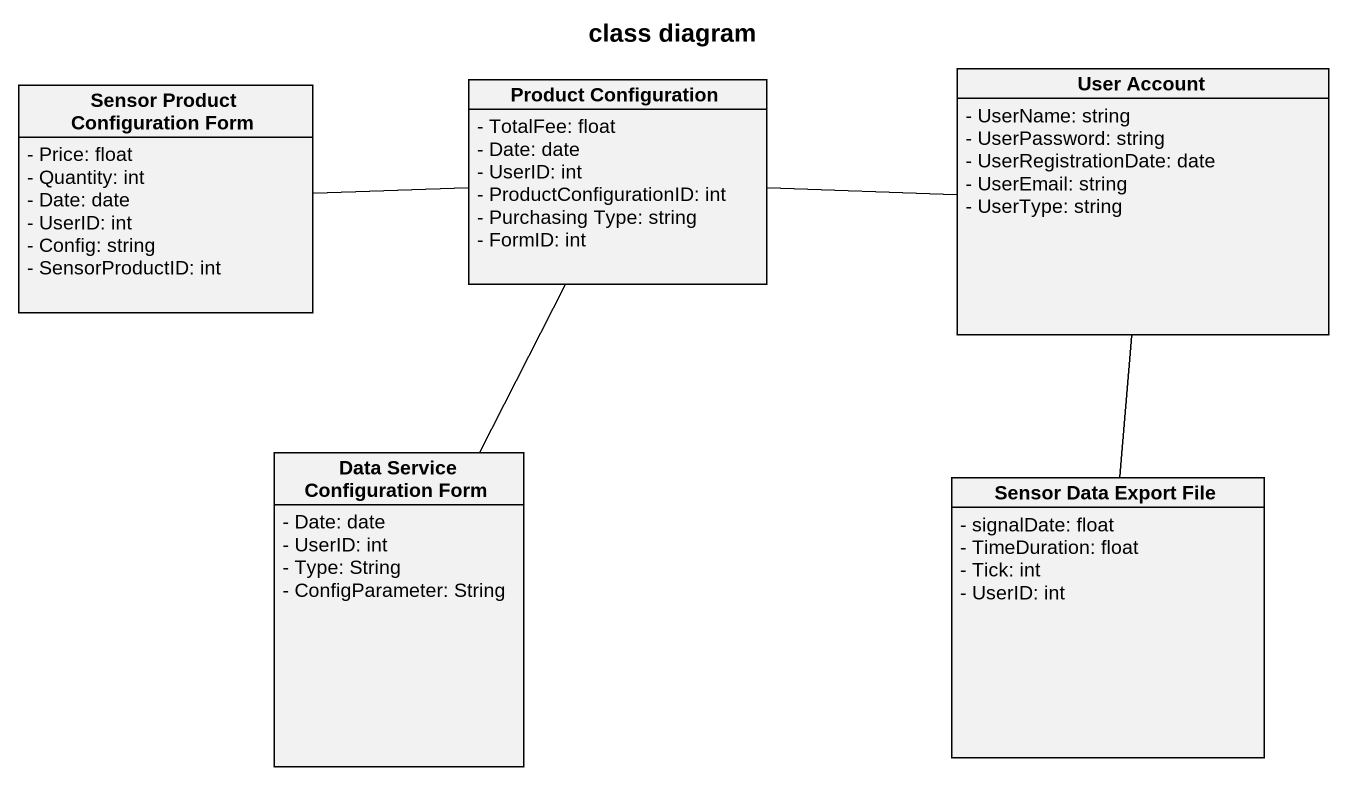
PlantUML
@startuml
title class diagram
hide circle
hide empty members
skinparam classAttributeIconSize 0
class "Sensor Product Configuration Form" as Sensor_Product {
  - Price: float
  - Quantity: int
  - Date: date
  - UserID: int
  - Config: string
  - SensorProductID: int
}
class "Product Configuration" as Product_Configuration {
  - TotalFee: float
  - Date: date
  - UserID: int
  - ProductConfigurationID: int
  - Purchasing Type: string
  - FormID: int
}
class "User Account" as User_Account {
  - UserName: string
  - UserPassword: string
  - UserRegistrationDate: date
  - UserEmail: string
  - UserType: string
}
class "Data Service Configuration Form" as Data_Service_Configuration {
  - Date: date
  - UserID: int
  - Type: String
  - ConfigParameter: String
}
class "Sensor Data Export File" as Sensor_Data_Export_File {
  - signalDate: float
  - TimeDuration: float
  - Tick: int
  - UserID: int
}
Sensor_Product -right- Product_Configuration
Product_Configuration -right- User_Account
Product_Configuration -- Data_Service_Configuration
User_Account -- Sensor_Data_Export_File
@enduml
